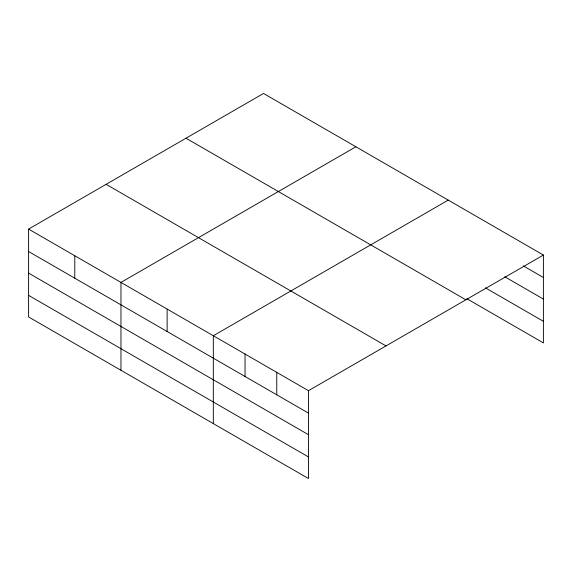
<?xml version="1.0" encoding="UTF-8"?>
<svg xmlns="http://www.w3.org/2000/svg" width="572" height="572" viewBox="0 0 572 572"><rect width="100%" height="100%" fill="white"/><g stroke="black" fill="none" stroke-linecap="round" stroke-linejoin="round"><path stroke-width="0.86" d="M308.48 434.713L308.48 390.676L28.6 229.086L28.6 316.952L308.48 478.542L308.48 434.713L28.6 273.123M466.809 298.691L543.4 342.914L543.4 255.048L263.52 93.458L28.6 229.086M355.877 146.782L120.964 282.411L120.964 370.277M448.241 200.107L213.32 335.735L213.32 423.602M308.48 390.676L543.4 255.048M523.287 265.88L543.4 277.492M504.718 276.748L543.4 299.077M485.378 287.823L543.4 321.321M185.993 138.217L465.88 299.807M106.12 184.327L386.007 345.917M28.6 251.53L308.48 413.12M28.6 295.367L308.48 456.949M276.762 372.365L276.762 394.809M245.045 354.047L245.045 376.498M167.138 309.073L167.138 331.517M74.782 255.748L74.782 278.192"/></g></svg>
